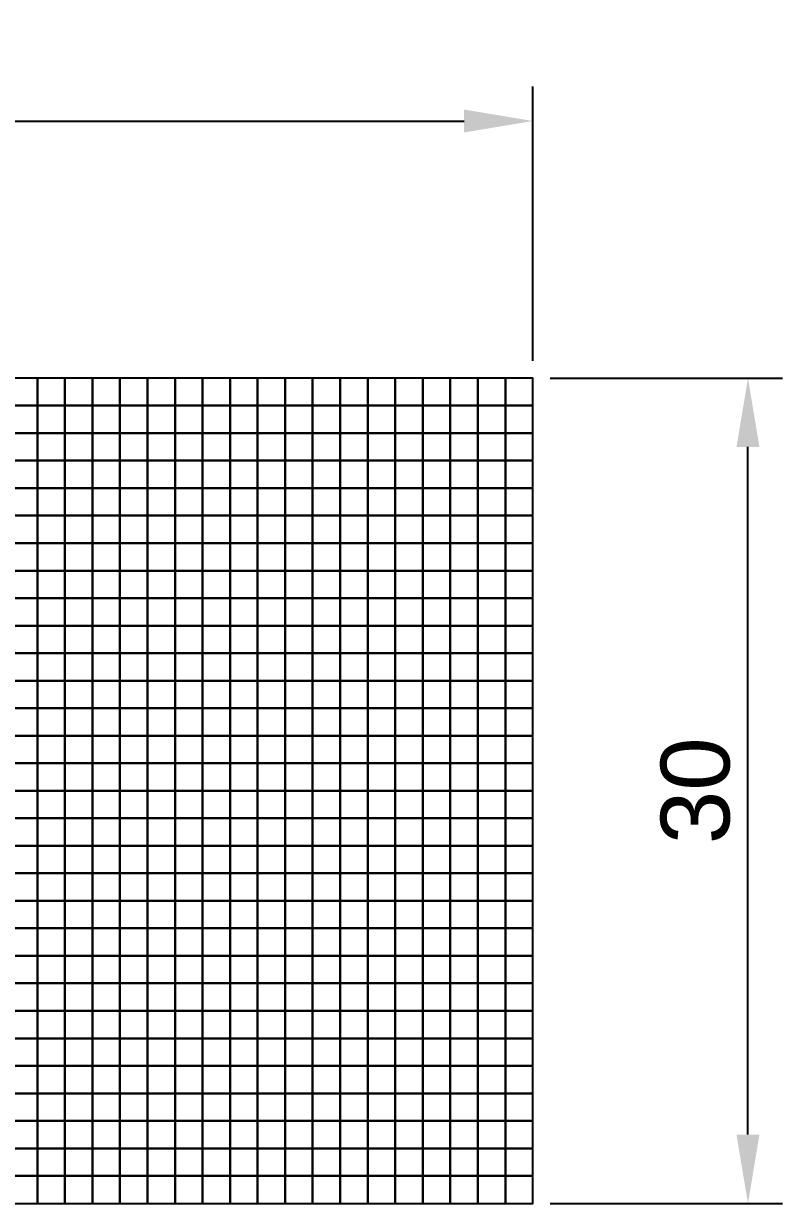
# Model space of a CAD drawing. Header units: millimetres. Extents: x -50 to 59, y 0 to 43.
# Drawn here: x 31.5 to 59.06, y 0 to 42.89 of the extents above; entities that cross this region are included whole.
import ezdxf

# ---------------------------------------------------------------- set-up
doc = ezdxf.new("R2010")
doc.units = ezdxf.units.MM
doc.layers.add('dims', color=9, linetype='Continuous')
doc.layers.add('soil_sand', color=2, linetype='Continuous')
doc.styles.get("Standard").update_dxf_attribs({"font": 'arial.ttf'})
doc.dimstyles.new('ISO-25', dxfattribs={"dimtxt": 2.5, "dimasz": 2.5, "dimexe": 1.25, "dimexo": 0.625, "dimtad": 1, "dimtxsty": 'Standard', "dimcen": 2.5, "dimadec": 0, "dimazin": 0, "dimtfac": 1, "dimtmove": 0, "dimatfit": 3, "dimfxl": 1, "dimarcsym": 0})

# ---------------------------------------------------------------- blocks, each defined once
blk = doc.blocks.new('*D4')
at = {"layer": 'Defpoints', "color": 0, "transparency": 16777216}
for p in [(50, 39.344), (0, 30), (50, 30)]:
    blk.add_point(p, dxfattribs=at)
at = {"layer": 'dims', "color": 0, "lineweight": -2, "transparency": 16777216}
for p, q in [((0, 30.625), (0, 40.594)), ((50, 30.625), (50, 40.594)), ((2.5, 39.344), (47.5, 39.344))]:
    blk.add_line(p, q, dxfattribs=at)
at = {"layer": 'dims', "color": 0, "transparency": 16777216}
for points in [[(2.5, 39.761), (2.5, 38.928), (0, 39.344)], [(47.5, 39.761), (47.5, 38.928), (50, 39.344)]]:
    blk.add_solid(points, dxfattribs=at)
at = {"layer": 'dims', "color": 0, "transparency": 16777216, "insert": (25, 41.246), "char_height": 2.5, "attachment_point": 5}
blk.add_mtext('50', dxfattribs=at)
blk = doc.blocks.new('*D5')
at = {"layer": 'Defpoints', "color": 0, "transparency": 16777216}
for p in [(50, 30), (57.814, 30), (50, 0)]:
    blk.add_point(p, dxfattribs=at)
at = {"layer": 'dims', "color": 0, "lineweight": -2, "transparency": 16777216}
for p, q in [((50.625, 30), (59.064, 30)), ((57.814, 2.5), (57.814, 27.5)), ((50.625, 0), (59.064, 0))]:
    blk.add_line(p, q, dxfattribs=at)
at = {"layer": 'dims', "color": 0, "transparency": 16777216}
for points in [[(57.398, 27.5), (58.231, 27.5), (57.814, 30)], [(57.398, 2.5), (58.231, 2.5), (57.814, 0)]]:
    blk.add_solid(points, dxfattribs=at)
at = {"layer": 'dims', "color": 0, "transparency": 16777216, "insert": (55.912, 15), "char_height": 2.5, "attachment_point": 5, "rotation": 90}
blk.add_mtext('30', dxfattribs=at)

msp = doc.modelspace()

# ---------------------------------------------------------------- linework, layer by layer
at = {"layer": 'soil_sand'}
for points in [[(31, 29), (32, 29), (32, 30), (31, 30)], [(32, 29), (33, 29), (33, 30), (32, 30)], [(33, 29), (34, 29), (34, 30), (33, 30)], [(34, 29), (35, 29), (35, 30), (34, 30)], [(35, 29), (36, 29), (36, 30), (35, 30)], [(36, 29), (37, 29), (37, 30), (36, 30)], [(37, 29), (38, 29), (38, 30), (37, 30)], [(38, 29), (39, 29), (39, 30), (38, 30)], [(39, 29), (40, 29), (40, 30), (39, 30)], [(40, 29), (41, 29), (41, 30), (40, 30)], [(41, 29), (42, 29), (42, 30), (41, 30)], [(42, 29), (43, 29), (43, 30), (42, 30)], [(43, 29), (44, 29), (44, 30), (43, 30)], [(44, 29), (45, 29), (45, 30), (44, 30)], [(45, 29), (46, 29), (46, 30), (45, 30)], [(46, 29), (47, 29), (47, 30), (46, 30)], [(47, 29), (48, 29), (48, 30), (47, 30)], [(48, 29), (49, 29), (49, 30), (48, 30)], [(49, 29), (50, 29), (50, 30), (49, 30)], [(31, 28), (32, 28), (32, 29), (31, 29)], [(32, 28), (33, 28), (33, 29), (32, 29)], [(33, 28), (34, 28), (34, 29), (33, 29)], [(34, 28), (35, 28), (35, 29), (34, 29)], [(35, 28), (36, 28), (36, 29), (35, 29)], [(36, 28), (37, 28), (37, 29), (36, 29)], [(37, 28), (38, 28), (38, 29), (37, 29)], [(38, 28), (39, 28), (39, 29), (38, 29)], [(39, 28), (40, 28), (40, 29), (39, 29)], [(40, 28), (41, 28), (41, 29), (40, 29)], [(41, 28), (42, 28), (42, 29), (41, 29)], [(42, 28), (43, 28), (43, 29), (42, 29)], [(43, 28), (44, 28), (44, 29), (43, 29)], [(44, 28), (45, 28), (45, 29), (44, 29)], [(45, 28), (46, 28), (46, 29), (45, 29)], [(46, 28), (47, 28), (47, 29), (46, 29)], [(47, 28), (48, 28), (48, 29), (47, 29)], [(48, 28), (49, 28), (49, 29), (48, 29)], [(49, 28), (50, 28), (50, 29), (49, 29)], [(31, 27), (32, 27), (32, 28), (31, 28)], [(32, 27), (33, 27), (33, 28), (32, 28)], [(33, 27), (34, 27), (34, 28), (33, 28)], [(34, 27), (35, 27), (35, 28), (34, 28)], [(35, 27), (36, 27), (36, 28), (35, 28)], [(36, 27), (37, 27), (37, 28), (36, 28)], [(37, 27), (38, 27), (38, 28), (37, 28)], [(38, 27), (39, 27), (39, 28), (38, 28)], [(39, 27), (40, 27), (40, 28), (39, 28)], [(40, 27), (41, 27), (41, 28), (40, 28)], [(41, 27), (42, 27), (42, 28), (41, 28)], [(42, 27), (43, 27), (43, 28), (42, 28)], [(43, 27), (44, 27), (44, 28), (43, 28)], [(44, 27), (45, 27), (45, 28), (44, 28)], [(45, 27), (46, 27), (46, 28), (45, 28)], [(46, 27), (47, 27), (47, 28), (46, 28)], [(47, 27), (48, 27), (48, 28), (47, 28)], [(48, 27), (49, 27), (49, 28), (48, 28)], [(49, 27), (50, 27), (50, 28), (49, 28)], [(31, 26), (32, 26), (32, 27), (31, 27)], [(32, 26), (33, 26), (33, 27), (32, 27)], [(33, 26), (34, 26), (34, 27), (33, 27)], [(34, 26), (35, 26), (35, 27), (34, 27)], [(35, 26), (36, 26), (36, 27), (35, 27)], [(36, 26), (37, 26), (37, 27), (36, 27)], [(37, 26), (38, 26), (38, 27), (37, 27)], [(38, 26), (39, 26), (39, 27), (38, 27)], [(39, 26), (40, 26), (40, 27), (39, 27)], [(40, 26), (41, 26), (41, 27), (40, 27)], [(41, 26), (42, 26), (42, 27), (41, 27)], [(42, 26), (43, 26), (43, 27), (42, 27)], [(43, 26), (44, 26), (44, 27), (43, 27)], [(44, 26), (45, 26), (45, 27), (44, 27)], [(45, 26), (46, 26), (46, 27), (45, 27)], [(46, 26), (47, 26), (47, 27), (46, 27)], [(47, 26), (48, 26), (48, 27), (47, 27)], [(48, 26), (49, 26), (49, 27), (48, 27)], [(49, 26), (50, 26), (50, 27), (49, 27)], [(31, 25), (32, 25), (32, 26), (31, 26)], [(32, 25), (33, 25), (33, 26), (32, 26)], [(33, 25), (34, 25), (34, 26), (33, 26)], [(34, 25), (35, 25), (35, 26), (34, 26)], [(35, 25), (36, 25), (36, 26), (35, 26)], [(36, 25), (37, 25), (37, 26), (36, 26)], [(37, 25), (38, 25), (38, 26), (37, 26)], [(38, 25), (39, 25), (39, 26), (38, 26)], [(39, 25), (40, 25), (40, 26), (39, 26)], [(40, 25), (41, 25), (41, 26), (40, 26)], [(41, 25), (42, 25), (42, 26), (41, 26)], [(42, 25), (43, 25), (43, 26), (42, 26)], [(43, 25), (44, 25), (44, 26), (43, 26)], [(44, 25), (45, 25), (45, 26), (44, 26)], [(45, 25), (46, 25), (46, 26), (45, 26)], [(46, 25), (47, 25), (47, 26), (46, 26)], [(47, 25), (48, 25), (48, 26), (47, 26)], [(48, 25), (49, 25), (49, 26), (48, 26)], [(49, 25), (50, 25), (50, 26), (49, 26)], [(31, 24), (32, 24), (32, 25), (31, 25)], [(32, 24), (33, 24), (33, 25), (32, 25)], [(33, 24), (34, 24), (34, 25), (33, 25)], [(34, 24), (35, 24), (35, 25), (34, 25)], [(35, 24), (36, 24), (36, 25), (35, 25)], [(36, 24), (37, 24), (37, 25), (36, 25)], [(37, 24), (38, 24), (38, 25), (37, 25)], [(38, 24), (39, 24), (39, 25), (38, 25)], [(39, 24), (40, 24), (40, 25), (39, 25)], [(40, 24), (41, 24), (41, 25), (40, 25)], [(41, 24), (42, 24), (42, 25), (41, 25)], [(42, 24), (43, 24), (43, 25), (42, 25)], [(43, 24), (44, 24), (44, 25), (43, 25)], [(44, 24), (45, 24), (45, 25), (44, 25)], [(45, 24), (46, 24), (46, 25), (45, 25)], [(46, 24), (47, 24), (47, 25), (46, 25)], [(47, 24), (48, 24), (48, 25), (47, 25)], [(48, 24), (49, 24), (49, 25), (48, 25)], [(49, 24), (50, 24), (50, 25), (49, 25)], [(31, 23), (32, 23), (32, 24), (31, 24)], [(32, 23), (33, 23), (33, 24), (32, 24)], [(33, 23), (34, 23), (34, 24), (33, 24)], [(34, 23), (35, 23), (35, 24), (34, 24)], [(35, 23), (36, 23), (36, 24), (35, 24)], [(36, 23), (37, 23), (37, 24), (36, 24)], [(37, 23), (38, 23), (38, 24), (37, 24)], [(38, 23), (39, 23), (39, 24), (38, 24)], [(39, 23), (40, 23), (40, 24), (39, 24)], [(40, 23), (41, 23), (41, 24), (40, 24)], [(41, 23), (42, 23), (42, 24), (41, 24)], [(42, 23), (43, 23), (43, 24), (42, 24)], [(43, 23), (44, 23), (44, 24), (43, 24)], [(44, 23), (45, 23), (45, 24), (44, 24)], [(45, 23), (46, 23), (46, 24), (45, 24)], [(46, 23), (47, 23), (47, 24), (46, 24)], [(47, 23), (48, 23), (48, 24), (47, 24)], [(48, 23), (49, 23), (49, 24), (48, 24)], [(49, 23), (50, 23), (50, 24), (49, 24)], [(31, 22), (32, 22), (32, 23), (31, 23)], [(32, 22), (33, 22), (33, 23), (32, 23)], [(33, 22), (34, 22), (34, 23), (33, 23)], [(34, 22), (35, 22), (35, 23), (34, 23)], [(35, 22), (36, 22), (36, 23), (35, 23)], [(36, 22), (37, 22), (37, 23), (36, 23)], [(37, 22), (38, 22), (38, 23), (37, 23)], [(38, 22), (39, 22), (39, 23), (38, 23)], [(39, 22), (40, 22), (40, 23), (39, 23)], [(40, 22), (41, 22), (41, 23), (40, 23)], [(41, 22), (42, 22), (42, 23), (41, 23)], [(42, 22), (43, 22), (43, 23), (42, 23)], [(43, 22), (44, 22), (44, 23), (43, 23)], [(44, 22), (45, 22), (45, 23), (44, 23)], [(45, 22), (46, 22), (46, 23), (45, 23)], [(46, 22), (47, 22), (47, 23), (46, 23)], [(47, 22), (48, 22), (48, 23), (47, 23)], [(48, 22), (49, 22), (49, 23), (48, 23)], [(49, 22), (50, 22), (50, 23), (49, 23)], [(31, 21), (32, 21), (32, 22), (31, 22)], [(32, 21), (33, 21), (33, 22), (32, 22)], [(33, 21), (34, 21), (34, 22), (33, 22)], [(34, 21), (35, 21), (35, 22), (34, 22)], [(35, 21), (36, 21), (36, 22), (35, 22)], [(36, 21), (37, 21), (37, 22), (36, 22)], [(37, 21), (38, 21), (38, 22), (37, 22)], [(38, 21), (39, 21), (39, 22), (38, 22)], [(39, 21), (40, 21), (40, 22), (39, 22)], [(40, 21), (41, 21), (41, 22), (40, 22)], [(41, 21), (42, 21), (42, 22), (41, 22)], [(42, 21), (43, 21), (43, 22), (42, 22)], [(43, 21), (44, 21), (44, 22), (43, 22)], [(44, 21), (45, 21), (45, 22), (44, 22)], [(45, 21), (46, 21), (46, 22), (45, 22)], [(46, 21), (47, 21), (47, 22), (46, 22)], [(47, 21), (48, 21), (48, 22), (47, 22)], [(48, 21), (49, 21), (49, 22), (48, 22)], [(49, 21), (50, 21), (50, 22), (49, 22)], [(31, 20), (32, 20), (32, 21), (31, 21)], [(32, 20), (33, 20), (33, 21), (32, 21)], [(33, 20), (34, 20), (34, 21), (33, 21)], [(34, 20), (35, 20), (35, 21), (34, 21)], [(35, 20), (36, 20), (36, 21), (35, 21)], [(36, 20), (37, 20), (37, 21), (36, 21)], [(37, 20), (38, 20), (38, 21), (37, 21)], [(38, 20), (39, 20), (39, 21), (38, 21)], [(39, 20), (40, 20), (40, 21), (39, 21)], [(40, 20), (41, 20), (41, 21), (40, 21)], [(41, 20), (42, 20), (42, 21), (41, 21)], [(42, 20), (43, 20), (43, 21), (42, 21)], [(43, 20), (44, 20), (44, 21), (43, 21)], [(44, 20), (45, 20), (45, 21), (44, 21)], [(45, 20), (46, 20), (46, 21), (45, 21)], [(46, 20), (47, 20), (47, 21), (46, 21)], [(47, 20), (48, 20), (48, 21), (47, 21)], [(48, 20), (49, 20), (49, 21), (48, 21)], [(49, 20), (50, 20), (50, 21), (49, 21)], [(31, 19), (32, 19), (32, 20), (31, 20)], [(32, 19), (33, 19), (33, 20), (32, 20)], [(33, 19), (34, 19), (34, 20), (33, 20)], [(34, 19), (35, 19), (35, 20), (34, 20)], [(35, 19), (36, 19), (36, 20), (35, 20)], [(36, 19), (37, 19), (37, 20), (36, 20)], [(37, 19), (38, 19), (38, 20), (37, 20)], [(38, 19), (39, 19), (39, 20), (38, 20)], [(39, 19), (40, 19), (40, 20), (39, 20)], [(40, 19), (41, 19), (41, 20), (40, 20)], [(41, 19), (42, 19), (42, 20), (41, 20)], [(42, 19), (43, 19), (43, 20), (42, 20)], [(43, 19), (44, 19), (44, 20), (43, 20)], [(44, 19), (45, 19), (45, 20), (44, 20)], [(45, 19), (46, 19), (46, 20), (45, 20)], [(46, 19), (47, 19), (47, 20), (46, 20)], [(47, 19), (48, 19), (48, 20), (47, 20)], [(48, 19), (49, 19), (49, 20), (48, 20)], [(49, 19), (50, 19), (50, 20), (49, 20)], [(31, 18), (32, 18), (32, 19), (31, 19)], [(32, 18), (33, 18), (33, 19), (32, 19)], [(33, 18), (34, 18), (34, 19), (33, 19)], [(34, 18), (35, 18), (35, 19), (34, 19)], [(35, 18), (36, 18), (36, 19), (35, 19)], [(36, 18), (37, 18), (37, 19), (36, 19)], [(37, 18), (38, 18), (38, 19), (37, 19)], [(38, 18), (39, 18), (39, 19), (38, 19)], [(39, 18), (40, 18), (40, 19), (39, 19)], [(40, 18), (41, 18), (41, 19), (40, 19)], [(41, 18), (42, 18), (42, 19), (41, 19)], [(42, 18), (43, 18), (43, 19), (42, 19)], [(43, 18), (44, 18), (44, 19), (43, 19)], [(44, 18), (45, 18), (45, 19), (44, 19)], [(45, 18), (46, 18), (46, 19), (45, 19)], [(46, 18), (47, 18), (47, 19), (46, 19)], [(47, 18), (48, 18), (48, 19), (47, 19)], [(48, 18), (49, 18), (49, 19), (48, 19)], [(49, 18), (50, 18), (50, 19), (49, 19)], [(31, 17), (32, 17), (32, 18), (31, 18)], [(32, 17), (33, 17), (33, 18), (32, 18)], [(33, 17), (34, 17), (34, 18), (33, 18)], [(34, 17), (35, 17), (35, 18), (34, 18)], [(35, 17), (36, 17), (36, 18), (35, 18)], [(36, 17), (37, 17), (37, 18), (36, 18)], [(37, 17), (38, 17), (38, 18), (37, 18)], [(38, 17), (39, 17), (39, 18), (38, 18)], [(39, 17), (40, 17), (40, 18), (39, 18)], [(40, 17), (41, 17), (41, 18), (40, 18)], [(41, 17), (42, 17), (42, 18), (41, 18)], [(42, 17), (43, 17), (43, 18), (42, 18)], [(43, 17), (44, 17), (44, 18), (43, 18)], [(44, 17), (45, 17), (45, 18), (44, 18)], [(45, 17), (46, 17), (46, 18), (45, 18)], [(46, 17), (47, 17), (47, 18), (46, 18)], [(47, 17), (48, 17), (48, 18), (47, 18)], [(48, 17), (49, 17), (49, 18), (48, 18)], [(49, 17), (50, 17), (50, 18), (49, 18)], [(31, 16), (32, 16), (32, 17), (31, 17)], [(32, 16), (33, 16), (33, 17), (32, 17)], [(33, 16), (34, 16), (34, 17), (33, 17)], [(34, 16), (35, 16), (35, 17), (34, 17)], [(35, 16), (36, 16), (36, 17), (35, 17)], [(36, 16), (37, 16), (37, 17), (36, 17)], [(37, 16), (38, 16), (38, 17), (37, 17)], [(38, 16), (39, 16), (39, 17), (38, 17)], [(39, 16), (40, 16), (40, 17), (39, 17)], [(40, 16), (41, 16), (41, 17), (40, 17)], [(41, 16), (42, 16), (42, 17), (41, 17)], [(42, 16), (43, 16), (43, 17), (42, 17)], [(43, 16), (44, 16), (44, 17), (43, 17)], [(44, 16), (45, 16), (45, 17), (44, 17)], [(45, 16), (46, 16), (46, 17), (45, 17)], [(46, 16), (47, 16), (47, 17), (46, 17)], [(47, 16), (48, 16), (48, 17), (47, 17)], [(48, 16), (49, 16), (49, 17), (48, 17)], [(49, 16), (50, 16), (50, 17), (49, 17)], [(31, 15), (32, 15), (32, 16), (31, 16)], [(32, 15), (33, 15), (33, 16), (32, 16)], [(33, 15), (34, 15), (34, 16), (33, 16)], [(34, 15), (35, 15), (35, 16), (34, 16)], [(35, 15), (36, 15), (36, 16), (35, 16)], [(36, 15), (37, 15), (37, 16), (36, 16)], [(37, 15), (38, 15), (38, 16), (37, 16)], [(38, 15), (39, 15), (39, 16), (38, 16)], [(39, 15), (40, 15), (40, 16), (39, 16)], [(40, 15), (41, 15), (41, 16), (40, 16)], [(41, 15), (42, 15), (42, 16), (41, 16)], [(42, 15), (43, 15), (43, 16), (42, 16)], [(43, 15), (44, 15), (44, 16), (43, 16)], [(44, 15), (45, 15), (45, 16), (44, 16)], [(45, 15), (46, 15), (46, 16), (45, 16)], [(46, 15), (47, 15), (47, 16), (46, 16)], [(47, 15), (48, 15), (48, 16), (47, 16)], [(48, 15), (49, 15), (49, 16), (48, 16)], [(49, 15), (50, 15), (50, 16), (49, 16)], [(31, 14), (32, 14), (32, 15), (31, 15)], [(32, 14), (33, 14), (33, 15), (32, 15)], [(33, 14), (34, 14), (34, 15), (33, 15)], [(34, 14), (35, 14), (35, 15), (34, 15)], [(35, 14), (36, 14), (36, 15), (35, 15)], [(36, 14), (37, 14), (37, 15), (36, 15)], [(37, 14), (38, 14), (38, 15), (37, 15)], [(38, 14), (39, 14), (39, 15), (38, 15)], [(39, 14), (40, 14), (40, 15), (39, 15)], [(40, 14), (41, 14), (41, 15), (40, 15)], [(41, 14), (42, 14), (42, 15), (41, 15)], [(42, 14), (43, 14), (43, 15), (42, 15)], [(43, 14), (44, 14), (44, 15), (43, 15)], [(44, 14), (45, 14), (45, 15), (44, 15)], [(45, 14), (46, 14), (46, 15), (45, 15)], [(46, 14), (47, 14), (47, 15), (46, 15)], [(47, 14), (48, 14), (48, 15), (47, 15)], [(48, 14), (49, 14), (49, 15), (48, 15)], [(49, 14), (50, 14), (50, 15), (49, 15)], [(31, 13), (32, 13), (32, 14), (31, 14)], [(32, 13), (33, 13), (33, 14), (32, 14)], [(33, 13), (34, 13), (34, 14), (33, 14)], [(34, 13), (35, 13), (35, 14), (34, 14)], [(35, 13), (36, 13), (36, 14), (35, 14)], [(36, 13), (37, 13), (37, 14), (36, 14)], [(37, 13), (38, 13), (38, 14), (37, 14)], [(38, 13), (39, 13), (39, 14), (38, 14)], [(39, 13), (40, 13), (40, 14), (39, 14)], [(40, 13), (41, 13), (41, 14), (40, 14)], [(41, 13), (42, 13), (42, 14), (41, 14)], [(42, 13), (43, 13), (43, 14), (42, 14)], [(43, 13), (44, 13), (44, 14), (43, 14)], [(44, 13), (45, 13), (45, 14), (44, 14)], [(45, 13), (46, 13), (46, 14), (45, 14)], [(46, 13), (47, 13), (47, 14), (46, 14)], [(47, 13), (48, 13), (48, 14), (47, 14)], [(48, 13), (49, 13), (49, 14), (48, 14)], [(49, 13), (50, 13), (50, 14), (49, 14)], [(31, 12), (32, 12), (32, 13), (31, 13)], [(32, 12), (33, 12), (33, 13), (32, 13)], [(33, 12), (34, 12), (34, 13), (33, 13)], [(34, 12), (35, 12), (35, 13), (34, 13)], [(35, 12), (36, 12), (36, 13), (35, 13)], [(36, 12), (37, 12), (37, 13), (36, 13)], [(37, 12), (38, 12), (38, 13), (37, 13)], [(38, 12), (39, 12), (39, 13), (38, 13)], [(39, 12), (40, 12), (40, 13), (39, 13)], [(40, 12), (41, 12), (41, 13), (40, 13)], [(41, 12), (42, 12), (42, 13), (41, 13)], [(42, 12), (43, 12), (43, 13), (42, 13)], [(43, 12), (44, 12), (44, 13), (43, 13)], [(44, 12), (45, 12), (45, 13), (44, 13)], [(45, 12), (46, 12), (46, 13), (45, 13)], [(46, 12), (47, 12), (47, 13), (46, 13)], [(47, 12), (48, 12), (48, 13), (47, 13)], [(48, 12), (49, 12), (49, 13), (48, 13)], [(49, 12), (50, 12), (50, 13), (49, 13)], [(31, 11), (32, 11), (32, 12), (31, 12)], [(32, 11), (33, 11), (33, 12), (32, 12)], [(33, 11), (34, 11), (34, 12), (33, 12)], [(34, 11), (35, 11), (35, 12), (34, 12)], [(35, 11), (36, 11), (36, 12), (35, 12)], [(36, 11), (37, 11), (37, 12), (36, 12)], [(37, 11), (38, 11), (38, 12), (37, 12)], [(38, 11), (39, 11), (39, 12), (38, 12)], [(39, 11), (40, 11), (40, 12), (39, 12)], [(40, 11), (41, 11), (41, 12), (40, 12)], [(41, 11), (42, 11), (42, 12), (41, 12)], [(42, 11), (43, 11), (43, 12), (42, 12)], [(43, 11), (44, 11), (44, 12), (43, 12)], [(44, 11), (45, 11), (45, 12), (44, 12)], [(45, 11), (46, 11), (46, 12), (45, 12)], [(46, 11), (47, 11), (47, 12), (46, 12)], [(47, 11), (48, 11), (48, 12), (47, 12)], [(48, 11), (49, 11), (49, 12), (48, 12)], [(49, 11), (50, 11), (50, 12), (49, 12)], [(31, 10), (32, 10), (32, 11), (31, 11)], [(32, 10), (33, 10), (33, 11), (32, 11)], [(33, 10), (34, 10), (34, 11), (33, 11)], [(34, 10), (35, 10), (35, 11), (34, 11)], [(35, 10), (36, 10), (36, 11), (35, 11)], [(36, 10), (37, 10), (37, 11), (36, 11)], [(37, 10), (38, 10), (38, 11), (37, 11)], [(38, 10), (39, 10), (39, 11), (38, 11)], [(39, 10), (40, 10), (40, 11), (39, 11)], [(40, 10), (41, 10), (41, 11), (40, 11)], [(41, 10), (42, 10), (42, 11), (41, 11)], [(42, 10), (43, 10), (43, 11), (42, 11)], [(43, 10), (44, 10), (44, 11), (43, 11)], [(44, 10), (45, 10), (45, 11), (44, 11)], [(45, 10), (46, 10), (46, 11), (45, 11)], [(46, 10), (47, 10), (47, 11), (46, 11)], [(47, 10), (48, 10), (48, 11), (47, 11)], [(48, 10), (49, 10), (49, 11), (48, 11)], [(49, 10), (50, 10), (50, 11), (49, 11)], [(31, 9), (32, 9), (32, 10), (31, 10)], [(32, 9), (33, 9), (33, 10), (32, 10)], [(33, 9), (34, 9), (34, 10), (33, 10)], [(34, 9), (35, 9), (35, 10), (34, 10)], [(35, 9), (36, 9), (36, 10), (35, 10)], [(36, 9), (37, 9), (37, 10), (36, 10)], [(37, 9), (38, 9), (38, 10), (37, 10)], [(38, 9), (39, 9), (39, 10), (38, 10)], [(39, 9), (40, 9), (40, 10), (39, 10)], [(40, 9), (41, 9), (41, 10), (40, 10)], [(41, 9), (42, 9), (42, 10), (41, 10)], [(42, 9), (43, 9), (43, 10), (42, 10)], [(43, 9), (44, 9), (44, 10), (43, 10)], [(44, 9), (45, 9), (45, 10), (44, 10)], [(45, 9), (46, 9), (46, 10), (45, 10)], [(46, 9), (47, 9), (47, 10), (46, 10)], [(47, 9), (48, 9), (48, 10), (47, 10)], [(48, 9), (49, 9), (49, 10), (48, 10)], [(49, 9), (50, 9), (50, 10), (49, 10)], [(31, 8), (32, 8), (32, 9), (31, 9)], [(32, 8), (33, 8), (33, 9), (32, 9)], [(33, 8), (34, 8), (34, 9), (33, 9)], [(34, 8), (35, 8), (35, 9), (34, 9)], [(35, 8), (36, 8), (36, 9), (35, 9)], [(36, 8), (37, 8), (37, 9), (36, 9)], [(37, 8), (38, 8), (38, 9), (37, 9)], [(38, 8), (39, 8), (39, 9), (38, 9)], [(39, 8), (40, 8), (40, 9), (39, 9)], [(40, 8), (41, 8), (41, 9), (40, 9)], [(41, 8), (42, 8), (42, 9), (41, 9)], [(42, 8), (43, 8), (43, 9), (42, 9)], [(43, 8), (44, 8), (44, 9), (43, 9)], [(44, 8), (45, 8), (45, 9), (44, 9)], [(45, 8), (46, 8), (46, 9), (45, 9)], [(46, 8), (47, 8), (47, 9), (46, 9)], [(47, 8), (48, 8), (48, 9), (47, 9)], [(48, 8), (49, 8), (49, 9), (48, 9)], [(49, 8), (50, 8), (50, 9), (49, 9)], [(31, 7), (32, 7), (32, 8), (31, 8)], [(32, 7), (33, 7), (33, 8), (32, 8)], [(33, 7), (34, 7), (34, 8), (33, 8)], [(34, 7), (35, 7), (35, 8), (34, 8)], [(35, 7), (36, 7), (36, 8), (35, 8)], [(36, 7), (37, 7), (37, 8), (36, 8)], [(37, 7), (38, 7), (38, 8), (37, 8)], [(38, 7), (39, 7), (39, 8), (38, 8)], [(39, 7), (40, 7), (40, 8), (39, 8)], [(40, 7), (41, 7), (41, 8), (40, 8)], [(41, 7), (42, 7), (42, 8), (41, 8)], [(42, 7), (43, 7), (43, 8), (42, 8)], [(43, 7), (44, 7), (44, 8), (43, 8)], [(44, 7), (45, 7), (45, 8), (44, 8)], [(45, 7), (46, 7), (46, 8), (45, 8)], [(46, 7), (47, 7), (47, 8), (46, 8)], [(47, 7), (48, 7), (48, 8), (47, 8)], [(48, 7), (49, 7), (49, 8), (48, 8)], [(49, 7), (50, 7), (50, 8), (49, 8)], [(31, 6), (32, 6), (32, 7), (31, 7)], [(32, 6), (33, 6), (33, 7), (32, 7)], [(33, 6), (34, 6), (34, 7), (33, 7)], [(34, 6), (35, 6), (35, 7), (34, 7)], [(35, 6), (36, 6), (36, 7), (35, 7)], [(36, 6), (37, 6), (37, 7), (36, 7)], [(37, 6), (38, 6), (38, 7), (37, 7)], [(38, 6), (39, 6), (39, 7), (38, 7)], [(39, 6), (40, 6), (40, 7), (39, 7)], [(40, 6), (41, 6), (41, 7), (40, 7)], [(41, 6), (42, 6), (42, 7), (41, 7)], [(42, 6), (43, 6), (43, 7), (42, 7)], [(43, 6), (44, 6), (44, 7), (43, 7)], [(44, 6), (45, 6), (45, 7), (44, 7)], [(45, 6), (46, 6), (46, 7), (45, 7)], [(46, 6), (47, 6), (47, 7), (46, 7)], [(47, 6), (48, 6), (48, 7), (47, 7)], [(48, 6), (49, 6), (49, 7), (48, 7)], [(49, 6), (50, 6), (50, 7), (49, 7)], [(31, 5), (32, 5), (32, 6), (31, 6)], [(32, 5), (33, 5), (33, 6), (32, 6)], [(33, 5), (34, 5), (34, 6), (33, 6)], [(34, 5), (35, 5), (35, 6), (34, 6)], [(35, 5), (36, 5), (36, 6), (35, 6)], [(36, 5), (37, 5), (37, 6), (36, 6)], [(37, 5), (38, 5), (38, 6), (37, 6)], [(38, 5), (39, 5), (39, 6), (38, 6)], [(39, 5), (40, 5), (40, 6), (39, 6)], [(40, 5), (41, 5), (41, 6), (40, 6)], [(41, 5), (42, 5), (42, 6), (41, 6)], [(42, 5), (43, 5), (43, 6), (42, 6)], [(43, 5), (44, 5), (44, 6), (43, 6)], [(44, 5), (45, 5), (45, 6), (44, 6)], [(45, 5), (46, 5), (46, 6), (45, 6)], [(46, 5), (47, 5), (47, 6), (46, 6)], [(47, 5), (48, 5), (48, 6), (47, 6)], [(48, 5), (49, 5), (49, 6), (48, 6)], [(49, 5), (50, 5), (50, 6), (49, 6)], [(31, 4), (32, 4), (32, 5), (31, 5)], [(32, 4), (33, 4), (33, 5), (32, 5)], [(33, 4), (34, 4), (34, 5), (33, 5)], [(34, 4), (35, 4), (35, 5), (34, 5)], [(35, 4), (36, 4), (36, 5), (35, 5)], [(36, 4), (37, 4), (37, 5), (36, 5)], [(37, 4), (38, 4), (38, 5), (37, 5)], [(38, 4), (39, 4), (39, 5), (38, 5)], [(39, 4), (40, 4), (40, 5), (39, 5)], [(40, 4), (41, 4), (41, 5), (40, 5)], [(41, 4), (42, 4), (42, 5), (41, 5)], [(42, 4), (43, 4), (43, 5), (42, 5)], [(43, 4), (44, 4), (44, 5), (43, 5)], [(44, 4), (45, 4), (45, 5), (44, 5)], [(45, 4), (46, 4), (46, 5), (45, 5)], [(46, 4), (47, 4), (47, 5), (46, 5)], [(47, 4), (48, 4), (48, 5), (47, 5)], [(48, 4), (49, 4), (49, 5), (48, 5)], [(49, 4), (50, 4), (50, 5), (49, 5)], [(31, 3), (32, 3), (32, 4), (31, 4)], [(32, 3), (33, 3), (33, 4), (32, 4)], [(33, 3), (34, 3), (34, 4), (33, 4)], [(34, 3), (35, 3), (35, 4), (34, 4)], [(35, 3), (36, 3), (36, 4), (35, 4)], [(36, 3), (37, 3), (37, 4), (36, 4)], [(37, 3), (38, 3), (38, 4), (37, 4)], [(38, 3), (39, 3), (39, 4), (38, 4)], [(39, 3), (40, 3), (40, 4), (39, 4)], [(40, 3), (41, 3), (41, 4), (40, 4)], [(41, 3), (42, 3), (42, 4), (41, 4)], [(42, 3), (43, 3), (43, 4), (42, 4)], [(43, 3), (44, 3), (44, 4), (43, 4)], [(44, 3), (45, 3), (45, 4), (44, 4)], [(45, 3), (46, 3), (46, 4), (45, 4)], [(46, 3), (47, 3), (47, 4), (46, 4)], [(47, 3), (48, 3), (48, 4), (47, 4)], [(48, 3), (49, 3), (49, 4), (48, 4)], [(49, 3), (50, 3), (50, 4), (49, 4)], [(31, 2), (32, 2), (32, 3), (31, 3)], [(32, 2), (33, 2), (33, 3), (32, 3)], [(33, 2), (34, 2), (34, 3), (33, 3)], [(34, 2), (35, 2), (35, 3), (34, 3)], [(35, 2), (36, 2), (36, 3), (35, 3)], [(36, 2), (37, 2), (37, 3), (36, 3)], [(37, 2), (38, 2), (38, 3), (37, 3)], [(38, 2), (39, 2), (39, 3), (38, 3)], [(39, 2), (40, 2), (40, 3), (39, 3)], [(40, 2), (41, 2), (41, 3), (40, 3)], [(41, 2), (42, 2), (42, 3), (41, 3)], [(42, 2), (43, 2), (43, 3), (42, 3)], [(43, 2), (44, 2), (44, 3), (43, 3)], [(44, 2), (45, 2), (45, 3), (44, 3)], [(45, 2), (46, 2), (46, 3), (45, 3)], [(46, 2), (47, 2), (47, 3), (46, 3)], [(47, 2), (48, 2), (48, 3), (47, 3)], [(48, 2), (49, 2), (49, 3), (48, 3)], [(49, 2), (50, 2), (50, 3), (49, 3)], [(31, 1), (32, 1), (32, 2), (31, 2)], [(32, 1), (33, 1), (33, 2), (32, 2)], [(33, 1), (34, 1), (34, 2), (33, 2)], [(34, 1), (35, 1), (35, 2), (34, 2)], [(35, 1), (36, 1), (36, 2), (35, 2)], [(36, 1), (37, 1), (37, 2), (36, 2)], [(37, 1), (38, 1), (38, 2), (37, 2)], [(38, 1), (39, 1), (39, 2), (38, 2)], [(39, 1), (40, 1), (40, 2), (39, 2)], [(40, 1), (41, 1), (41, 2), (40, 2)], [(41, 1), (42, 1), (42, 2), (41, 2)], [(42, 1), (43, 1), (43, 2), (42, 2)], [(43, 1), (44, 1), (44, 2), (43, 2)], [(44, 1), (45, 1), (45, 2), (44, 2)], [(45, 1), (46, 1), (46, 2), (45, 2)], [(46, 1), (47, 1), (47, 2), (46, 2)], [(47, 1), (48, 1), (48, 2), (47, 2)], [(48, 1), (49, 1), (49, 2), (48, 2)], [(49, 1), (50, 1), (50, 2), (49, 2)], [(31, 0), (32, 0), (32, 1), (31, 1)], [(32, 0), (33, 0), (33, 1), (32, 1)], [(33, 0), (34, 0), (34, 1), (33, 1)], [(34, 0), (35, 0), (35, 1), (34, 1)], [(35, 0), (36, 0), (36, 1), (35, 1)], [(36, 0), (37, 0), (37, 1), (36, 1)], [(37, 0), (38, 0), (38, 1), (37, 1)], [(38, 0), (39, 0), (39, 1), (38, 1)], [(39, 0), (40, 0), (40, 1), (39, 1)], [(40, 0), (41, 0), (41, 1), (40, 1)], [(41, 0), (42, 0), (42, 1), (41, 1)], [(42, 0), (43, 0), (43, 1), (42, 1)], [(43, 0), (44, 0), (44, 1), (43, 1)], [(44, 0), (45, 0), (45, 1), (44, 1)], [(45, 0), (46, 0), (46, 1), (45, 1)], [(46, 0), (47, 0), (47, 1), (46, 1)], [(47, 0), (48, 0), (48, 1), (47, 1)], [(48, 0), (49, 0), (49, 1), (48, 1)], [(49, 0), (50, 0), (50, 1), (49, 1)]]:
    msp.add_lwpolyline(points, close=True, dxfattribs=at)

# ---------------------------------------------------------------- dimensions: what is measured, and where the dimension line sits
at = {"layer": 'dims'}
dim = msp.add_linear_dim(base=(50, 39.344), p1=(0, 30), p2=(50, 30), dimstyle='ISO-25', dxfattribs=at)
dim.commit()
dim.dimension.update_dxf_attribs({"geometry": '*D4', "text_midpoint": (25, 41.246)})
dim = msp.add_linear_dim(base=(57.814, 30), p1=(50, 0), p2=(50, 30), angle=90, dimstyle='ISO-25', dxfattribs=at)
dim.commit()
dim.dimension.update_dxf_attribs({"geometry": '*D5', "text_midpoint": (55.912, 15)})

doc.saveas('drawing.dxf')
